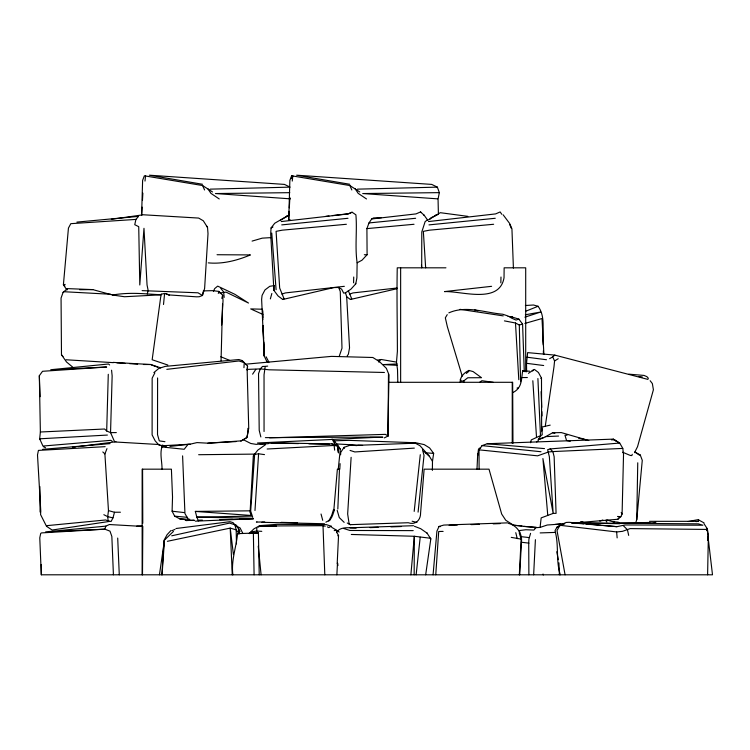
<?xml version="1.0" encoding="UTF-8"?>
<svg xmlns="http://www.w3.org/2000/svg" width="750" height="750" viewBox="0 0 750 750"><rect width="100%" height="100%" fill="white"/><g stroke="black" fill="none" stroke-linecap="round" stroke-linejoin="round"><path stroke-width="1.12" d="M157.594 377.944L157.519 434.634L159.309 440.897L164.944 441.694M388.547 382.294L512.653 382.294L512.962 443.306M142.575 469.172L142.781 523.256M463.884 382.294L463.894 380.784L467.775 377.766L481.519 377.709L473.072 371.569L468.947 370.434C464.278 372.516 459.966 376.875 460.134 382.294M528.881 574.8L528.722 542.616L528.938 538.941L530.578 533.353M142.5 574.8L142.8 526.434L109.378 524.531L105.834 526.134L45.666 531.863L104.85 529.172L109.987 531.15L111.844 536.438L113.419 574.8M414.159 574.8L414.328 536.269L351.3 534.459M571.706 523.172L617.878 519.263L620.85 516.666L622.087 514.097L623.522 454.688L622.847 448.622M259.219 574.8L258.403 532.903L237.572 533.663C236.231 547.519 231.019 560.541 232.875 574.8M388.463 374.381L388.087 436.003L384.319 437.906M479.109 469.172L479.016 449.569L482.194 445.641L541.003 451.734M432.384 470.391L432.478 461.353L433.65 453.394L429.619 447.956L424.247 444.619L415.8 442.762L348.797 440.353L333.909 440.831L337.913 445.275L340.312 449.25L338.25 469.172M274.134 285.619L273.9 290.363L278.072 295.969L282.769 299.484L333.797 287.569L338.663 287.466L341.653 289.172L343.669 293.128L345.487 292.8L350.906 289.191L355.8 283.8L356.887 277.903L357.131 262.8L361.988 260.212L367.097 254.738L366.909 228.609L368.991 222.938L371.709 218.953L373.631 217.912L381.459 217.706M337.191 510.375L339.262 517.556L344.166 522.366M377.512 360.131L381.309 359.503L396.488 362.109L397.397 351.272C397.322 323.419 396.694 295.594 397.247 267.816L445.941 267.816M421.472 265.059L421.688 267.816L421.791 231.956L425.128 221.634L427.238 220.059M635.831 522.488L636.759 519.619L637.753 462.797M707.606 574.8L708.384 534.694L707.419 529.434L630.159 528.6L622.453 531.347L616.631 531.947L559.922 525.291L556.997 527.156L555.047 530.653L555.422 532.406C558.966 546.188 555.741 560.859 560.325 574.8M221.053 360.797L222.544 304.106M353.578 282.816L353.728 277.022M500.841 282.825L500.981 277.022M116.325 432.591L110.55 432.619L106.688 430.997L108.281 374.297M111.319 219.338L143.241 214.772L198.666 218.072L203.306 220.781L207.534 227.447L208.012 233.663L204.619 288.431L202.472 295.481L199.181 296.747L196.425 296.822L168.844 294.909L164.606 293.456L163.509 304.491M194.213 520.312L186.075 520.519L184.303 519.384L179.897 518.934L174.675 516.169L172.097 511.2L172.528 496.997L171.403 469.172L142.144 469.172L142.144 574.8M141.609 215.147L142.613 180.366L144.366 175.8L202.594 185.541L212.494 191.953M290.344 220.003L288.722 219.666L289.866 180.366L291.628 175.8L349.847 185.541L359.756 191.953M628.884 374.166L644.006 375.422L646.903 376.65L648.347 378.244L647.869 379.397L554.822 355.116L527.644 352.622L526.519 363.309L526.622 371.822M532.819 370.884L532.228 370.678L534.394 369.413L538.425 372.478L541.491 378.113L541.631 426.797L542.25 434.812L531.272 439.903L530.513 442.734M512.944 392.569C522.413 387.797 521.184 379.153 522.694 370.847L529.584 371.194M337.191 563.719L338.55 535.416L336.544 532.134C340.903 526.041 349.725 528.009 356.137 528.122M707.016 530.812L707.119 528.506L703.997 523.706M476.991 469.172L477.722 453.581M519.338 574.8L521.138 539.128L519.244 532.959M533.644 574.8L535.406 539.691M336.872 574.8L337.481 563.25M141.656 215.259L142.097 207.112M142.472 200.128L142.856 193.144M289.125 211.275L288.722 219.666M289.312 207.844L289.875 197.569M339.478 469.172L337.828 509.034M340.106 463.659L339.806 469.172L337.369 469.172L333.938 508.875L334.359 510.094C333.028 513.891 332.091 518.494 328.688 521.025L331.622 515.606L333.562 509.456L334.359 510.094M519.703 574.8L521.438 542.25C522.609 533.691 516.881 525.244 508.284 523.341M40.706 512.269L40.575 514.584L46.509 526.303L52.134 530.034L109.566 521.4M340.594 454.838L340.725 452.4L344.091 447.319L350.344 445.144L356.981 445.613M397.809 382.294L397.509 369.525L396.488 362.109M221.634 324.975L223.041 300.675L222.637 295.247L218.887 291.412L212.662 290.653L203.344 290.897M345.487 292.8L346.678 296.747L349.537 347.85L348.375 354.234L347.184 355.912M243.947 367.688L244.247 362.597L242.034 360.525L238.875 359.531L165.253 366.375L158.784 368.447L153.881 372.581M351.122 457.312L347.662 514.012L349.2 524.306M161.888 574.8L164.016 540.347L167.072 534.722L170.869 530.597M387.741 436.369L389.025 374.859L386.363 368.334L379.594 361.734L372.863 357.497L331.491 356.381L245.869 364.172M250.059 512.7L253.322 455.869L257.784 450.141L265.444 444.731L264.994 443.634L256.163 444.356L250.809 443.494L243.375 439.716L240.834 441.103M254.981 510.487L258.591 453.797L264.497 454.613M166.819 369.347L238.922 360.956L244.247 362.597L247.556 366.141L247.191 371.691L248.737 428.391L246.9 437.503L243.375 439.716M288.497 215.306L274.734 223.247L271.069 227.963L270.675 233.794L273.9 290.363M410.878 574.8L414.328 536.269L430.613 538.266L430.819 538.922L425.663 574.8M435.759 574.8L438.703 531.497L443.109 531.403M162.056 574.8L164.475 540.084L173.438 531.431M258.591 453.797L254.644 454.425L250.687 511.116L252.722 517.303M202.444 295.491L202.744 293.606M636.759 519.619L642.272 460.331L640.266 455.006L634.856 452.006L639.366 455.1L640.266 455.006M433.069 574.8L436.922 531.112L439.022 526.444L443.794 525.066L507.459 522.863M554.822 355.116L552.703 356.887L554.569 360.975L553.987 366.825L545.259 426.272L541.641 427.209M109.641 364.997L108.6 363.994L50.775 369.713L106.641 367.022L42.534 371.288L39.328 375.712L40.369 432L39.666 438.806L42.956 446.053L110.869 440.334L112.247 441.328M418.087 512.119L424.022 455.419L422.494 449.784M144.994 181.069L145.566 175.678M292.256 181.069L292.828 175.678M414.188 511.397L420.281 454.697M416.137 574.8L420.206 537.216M541.866 431.128L542.166 428.512M267.675 366.094L265.228 366.403L264.037 374.784L264.056 431.484M350.222 524.663L408.253 522.731C415.556 525.3 420.722 520.05 420.591 512.962L424.125 469.172L489.009 469.172L501.675 514.05L505.734 520.219L513.422 525.188L536.025 527.644L540.075 527.409L541.172 517.884L553.162 513.403L556.078 513.356L554.138 456.656L552.844 451.575L550.059 448.95L547.641 449.7L549.356 456.713L553.162 513.403L542.906 458.55L547.753 515.25M106.969 448.641L104.897 453.928L108.469 510.628L107.709 516.675L108.141 520.959L111.112 521.466L112.978 517.875L114.497 512.25L120.412 512.222M477.703 455.409L478.416 449.784L479.081 448.359L480.675 448.022M159.441 574.8L164.475 540.084M247.106 369.469L247.556 366.141M256.819 528.084L256.716 532.987L258.403 532.903M252.3 518.269L196.819 517.144L195.347 511.416L249.75 510.834M491.597 286.322L444.497 291.591C461.766 290.944 499.397 304.378 504.028 277.809L504.141 267.816L525.703 267.816L525.703 371.719M468.947 370.434L468.769 371.438L466.312 373.434M247.772 433.294L246.947 437.522L241.144 440.869L207.844 443.175L196.997 442.594L190.162 444.178L169.95 446.409M349.762 184.266L296.606 175.2L431.709 184.406L437.362 187.134L439.341 192.637L438.056 199.078L438.403 214.238L430.997 217.781L429.656 219.394M76.875 222.103L138.544 216.375L135.909 219.412L134.756 224.7L138.731 226.678L139.791 285L143.981 228.309L147.047 284.972L148.153 290.428L147.263 293.944C135.684 293.091 124.247 292.978 112.509 295.012L92.756 289.603L67.453 288.619L63.084 292.387L61.059 298.069L61.481 354.769L66.506 361.959L72.628 367.069M249.262 533.569L251.278 533.334L251.588 531.909L256.388 531.066L261.778 531.337M247.153 370.406L247.172 369.403L260.306 368.897L269.137 369.797L384.413 372.478M221.803 298.397L222.637 295.247M164.606 293.456L161.438 294.197L160.706 296.962L152.166 359.747L167.878 365.062M270.356 298.894L271.847 293.484M218.306 293.409L218.887 291.412M105.834 526.134L104.85 529.172L41.466 532.913L40.706 533.438L39.778 537.853L41.297 574.8L712.5 574.8L707.587 533.006M202.875 292.809L203.325 291.497M291.169 178.669L292.181 176.109L291.628 175.8M213.394 291.459L214.65 288.637L217.659 286.116L234.909 294.328L248.503 303.047L226.031 292.106L219.759 293.034M695.962 521.625L698.147 521.325L698.756 520.031L698.034 519.656L688.134 521.531M247.959 432.291L247.894 428.334M634.519 452.672L637.537 446.691L653.4 389.756L652.359 383.578L650.138 380.709M154.847 372.863L152.156 378.197L152.109 434.897L155.194 440.897L159.206 445.369L163.791 445.678L190.162 444.178M339.272 356.194L342 348.188L340.266 291.488L338.663 287.466M336.544 532.134L337.584 530.775M617.878 519.263L618.684 517.884M162.75 444.956C159.178 452.241 162.169 461.288 162.019 469.172M447.244 314.644L445.331 317.841L447.356 326.719L462.206 376.116M378.863 362.231L380.325 359.812M252.609 374.184L255.806 369.347M285.703 216.891L287.55 215.634M253.444 456.056L254.644 454.425M539.203 438.15L538.144 439.575L543.122 437.616M539.738 437.428L540.722 436.125M437.062 187.528L437.362 187.134L357.441 189.15M188.109 444.309L184.181 449.278L161.512 446.916M460.284 379.387L461.597 381.272L463.894 380.784M481.866 445.688L487.256 443.738L613.153 439.134L619.697 443.044L622.819 448.416L552.844 451.575L548.531 451.978L537.609 455.831L478.416 449.784M536.728 442.013L538.406 440.512M112.509 295.012L124.528 296.737L159.769 294.881L161.438 294.197M588.741 440.522L561.291 432.581L552.609 432.759L543.703 437.747L539.147 439.434M479.672 382.294L481.884 380.719L493.266 382.294M528.441 373.341L533.147 370.134M325.894 522.178L330.131 519.862M554.569 360.975L558.234 358.706M280.369 220.341L289.163 215.034M427.631 220.341L437.4 214.444M438.722 213.637L440.287 212.691L467.878 216.366M63.084 292.387L64.191 291.731L110.775 294.262M251.588 531.909L249.506 533.109L254.044 528.778L259.163 526.013L323.006 525.703L325.228 526.209M549.637 358.65L552.703 356.887M336.816 532.116L336 529.875L331.856 527.419L331.219 526.247L328.791 527.597L327.403 526.875M540.797 378.497L541.491 378.113M258.206 527.109L261.056 525.544L277.106 524.334L326.334 524.625L331.219 526.247M271.069 227.963L272.963 226.978M437.7 214.228L438.403 214.238M434.812 215.634L436.303 214.903M556.997 527.156L564.469 523.575M337.725 535.791L338.55 535.416M334.209 530.653L336 529.875M171.919 530.681L174.994 529.397M448.819 312.872L449.147 312.731C466.294 305.231 485.156 312.703 502.762 314.241L508.069 316.012M256.913 521.859L256.397 522.075L264.741 521.972M512.278 317.1L510.159 317.484L512.278 317.1L518.878 319.125L522.581 324.094L524.278 371.634L522.694 370.847M525.591 311.288L538.069 306.272C546.253 317.362 541.631 332.297 543.272 345M270.244 442.866L268.153 443.691L260.109 444.188M282.769 299.484L284.081 298.8L279.675 288.056L276.084 231.356L282.216 230.175L346.388 224.278M346.678 296.747L350.419 299.484L351.731 298.8L348.309 290.719M599.841 521.109L602.841 519.975M357.131 262.8C354.778 246.919 357.253 230.766 355.903 214.819L352.078 212.222L348.291 213.769L332.334 215.588M281.944 294.131L285.366 292.922L344.344 286.322M349.584 294.131L353.006 292.922L397.013 288M603.178 525.516L616.931 526.678L625.087 524.963L702.853 525.225L698.325 523.847L572.241 522.919L574.538 523.116M540.075 527.409L547.238 525.009L564.731 523.772M352.078 212.222L348.375 213.9L281.231 221.559M427.491 219.9L424.2 215.287L420.534 211.941L416.016 213.9L371.709 218.953M252.094 241.097L262.256 238.144L271.003 237.628M518.878 319.125L516 320.062L511.134 317.916M524.897 317.166L540.703 312.028L525.347 314.775M655.894 522.291L651.703 522.984L648.928 522.478L618.713 523.078M517.031 388.097L518.4 387.684M504.422 320.887L515.484 322.997L519.309 325.031L522.581 324.094M524.869 323.447L542.006 318.534L543.9 354.403M396.816 288.75L350.419 299.484M65.156 284.391L63.403 284.794L68.438 228.094L70.809 223.669L135.909 219.412M545.259 426.272L550.191 425.128M171.731 535.8L229.537 523.097L234.853 524.738L238.397 528.281L240.028 531.609M167.391 541.303L230.213 528.103L236.184 529.837L239.053 533.663L237.572 533.663M274.003 285.637L269.775 286.312L264.966 289.941L262.078 295.397L261.628 299.391L264.234 356.091L266.747 361.341L268.369 362.569M72.431 447.328L75.872 446.887M78.159 446.597L115.969 441.769M518.756 530.644L525.806 529.744L533.906 530.062L535.753 527.888L534.844 527.981M175.959 528.516L230.006 521.681L233.1 522.666L234.853 524.738L236.184 529.837L236.466 543.928M325.641 216.394L328.988 215.991M428.494 221.559L495.637 213.9L500.147 211.941L501.788 214.284M236.091 441.572L207.844 443.175M555.094 524.456L560.878 523.866M580.538 521.841L582.853 521.606M281.737 224.887L347.991 218.287M368.991 222.938L415.641 218.287M428.991 224.887L495.253 218.287M46.528 525.684L105.722 519.966L108.141 520.959M366.909 228.609L414.028 224.278M493.641 224.278L429.478 230.175L423.347 231.356L425.653 267.816M42.647 449.344L110.081 443.625M550.059 448.95L619.697 443.044M195.319 521.156L253.481 518.784L239.531 519.206M611.456 439.875L613.753 439.688M257.522 442.997L382.706 437.025L265.387 437.634M256.716 532.987L251.278 533.334M414.337 448.116L354.853 451.95L350.053 450.422M525.375 305.512L533.503 305.006L538.069 306.272M107.4 435.066L39.666 438.806L40.434 439.322M105.15 446.663L38.428 450.403L37.5 454.941L40.809 511.631M267.159 449.006L334.116 445.463L337.509 446.025L340.312 449.25M40.369 432L104.597 429.009L106.688 430.997M397.144 363.956L383.119 364.594L397.069 365.306M136.781 526.144L142.378 525.891M333.909 440.831L334.809 441.572L332.072 439.106L335.241 444.684L331.781 443.841L270.656 442.931L298.472 443.606M545.269 436.631L558.6 436.059M357.834 445.294L415.312 443.194L419.981 445.697L429.441 456.366L432.478 461.353M370.041 527.625L378.15 527.344M390.891 526.894L401.316 526.528M142.125 290.625L198.028 292.8L202.472 295.481M186.075 520.519L194.128 520.237M350.081 527.803L413.484 525.703M449.119 525.366L457.238 525.094M471.159 524.616L479.278 524.334M493.2 523.856L500.166 523.612M540.15 532.922L555.422 532.406M269.569 437.841L385.416 434.363L388.087 436.003M210.188 189.15L290.1 187.134L284.456 184.406L149.344 175.2L202.509 184.266M198.863 520.2L202.35 520.116M219.778 519.694L232.566 519.375M92.756 289.603L79.622 289.725M265.228 366.403L262.481 366.459L260.306 368.897L258.534 373.669L259.209 430.369L260.841 436.941M567.084 435.216L564.956 435.244L566.559 440.522L570.262 441.272M289.762 192.666L215.456 193.547L290.409 198.844M439.341 192.637L362.719 193.547L437.672 198.844M198.647 454.716L254.719 454.106M521.522 377.559L527.362 377.531M649.509 521.325L698.147 521.325M369.881 437.409L382.706 437.438M413.212 530.625L349.847 530.475L343.931 528.544M143.419 364.491L150.825 364.528L160.594 367.847M364.312 254.728L367.097 254.738M217.05 254.728L250.397 254.925C237.234 260.484 222.647 264.272 208.294 262.866M259.163 526.013L276.431 526.125M572.241 522.919L619.322 523.697M261.947 522.3L324.497 523.753M308.897 443.869L329.756 444.384M281.128 522.366L297.525 522.759M262.406 309.225L250.697 308.906L262.856 314.419M179.897 518.934L189.834 519.281M113.128 362.391L150.825 364.528M336.469 443.944L362.616 445.416M115.912 442.022L159.319 444.544M147.263 293.944L160.706 294.759M66.094 359.775L113.419 362.653M116.878 362.869L124.959 363.366M129.572 363.647L137.653 364.134M151.519 364.978L157.594 367.125M617.503 516.459L620.85 516.666M524.072 526.453L536.166 527.212M195.347 511.416L251.241 515.475L251.494 516.112L196.819 517.144L198.384 520.894M508.05 316.416L512.072 316.716M423.872 451.444L425.456 452.784L433.65 453.394M577.969 523.406L583.697 523.884M585.994 524.081L600.891 525.328M487.256 443.738L544.491 448.594M519.272 532.069L519.9 532.125M513.422 525.188L521.841 525.938M616.931 526.678L569.053 522.3L566.1 522.469L559.922 525.291L557.016 530.541L565.087 574.8M174.675 516.169L187.312 517.312L187.847 518.55L184.941 513.581L182.597 455.869M612.891 521.644L618.291 522.197L619.809 523.706M172.097 511.2L184.125 512.569M520.931 536.634L529.275 537.6M521.438 542.25L528.975 543.131M638.822 376.5L642.253 376.922M511.266 537.366L521.138 539.128M526.519 363.309L543.666 365.522M526.866 357.188L546.478 359.747M460.031 309.337L503.231 315.881M166.519 446.859L160.153 445.134M412.125 521.213L416.925 522.459M552.609 432.759L554.869 433.238M578.616 438.206L586.528 439.866M439.022 526.444L440.156 526.688M112.978 517.875L107.709 516.675L103.838 514.697M474.75 309.956L478.05 310.847M108.469 510.628L114.497 512.25M606.712 519.919L614.55 522.225M350.344 445.144L351.066 445.35M414.422 526.284L420.656 528.675L427.106 533.184L430.819 538.922M622.594 452.203L630.262 455.428L631.838 455.569L632.278 454.303M220.781 356.756L229.406 360.272M235.744 525.703L240.075 527.944L242.7 533.109M166.256 293.7L169.509 295.312M347.25 523.013L350.578 524.728M43.397 446.672L45.544 447.75M698.756 520.031L704.053 522.881M334.078 444.131L337.509 446.025L338.438 452.756L337.509 446.025M366.497 198.956L358.163 193.341L355.087 188.653M219.244 198.956L210.9 193.341L207.825 188.653M617.166 441.544L613.153 439.134L619.284 442.931M337.275 530.85L339.159 532.031M331.781 443.841L334.116 445.463L334.65 450.141M503.119 214.781L509.672 223.5L511.931 228.797L513.413 268.134M423.497 214.781L424.2 215.287M64.912 286.069L63.403 284.794L66.853 289.978M429.141 455.981L425.456 452.784M355.247 283.322L355.8 283.8M102.806 451.95L104.897 453.928M623.259 525.609L627.45 529.753L628.678 535.388M242.034 360.525L244.022 362.531M420.534 211.941L421.031 212.484M235.734 524.672L237.45 526.669M61.481 354.769L63 356.559M220.772 288.3L223.641 291.994L224.175 297.394M426.684 532.631L427.106 533.184M605.625 520.303L606.891 522M206.475 225.778L207.534 227.447M66.778 288.816L67.237 289.641M621.216 512.419L622.087 514.097M266.109 356.766L268.922 362.222M543.375 574.8L543.009 574.041L543.131 574.8M349.847 185.541L351.834 189.966M202.594 185.541L204.572 189.966M344.091 447.319L344.541 448.341M114.619 441.834L110.55 432.619L112.144 375.919L111.572 370.209M509.747 224.625L511.406 228.469M250.453 513.628L251.241 515.475M321.038 514.012L322.716 520.303M515.775 532.669L517.228 538.641M558.319 559.697L556.791 551.728M239.166 533.663L238.397 528.281L238.969 533.784M233.428 554.597L230.213 528.103L232.256 574.8M707.316 530.691L707.034 528.366L707.184 530.691M337.669 563.25L337.931 565.556M258.253 546.178L261.103 574.8M616.631 531.947L617.147 537.891M271.753 233.034L276.103 289.734M707.634 537.656L707.784 539.972M532.828 380.738L536.522 437.438M707.119 528.506L707.269 530.812M707.634 536.606L707.85 540.075M515.484 322.997L518.794 379.697M537.9 378.534L540.459 435.234M117.703 538.069L119.278 574.8M39.328 375.712L40.134 396.694M558.919 562.847L559.397 574.8M541.125 391.594L541.734 407.362M262.622 310.575L262.866 317.578M263.156 325.744L263.616 338.588M263.738 342.084L264.234 356.091L263.044 325.481M262.566 310.444L262.866 319.697M541.866 411.647L541.997 415.931M324.806 574.8L323.006 525.703M519.309 325.031L520.566 381.731M543.375 350.784L543.45 354.253M253.369 532.922L254.091 574.8M39.881 486.591L40.097 512.044M41.25 564.478L41.334 574.8M512.241 382.294L512.241 443.109M400.641 267.816L400.641 382.294"/></g></svg>
